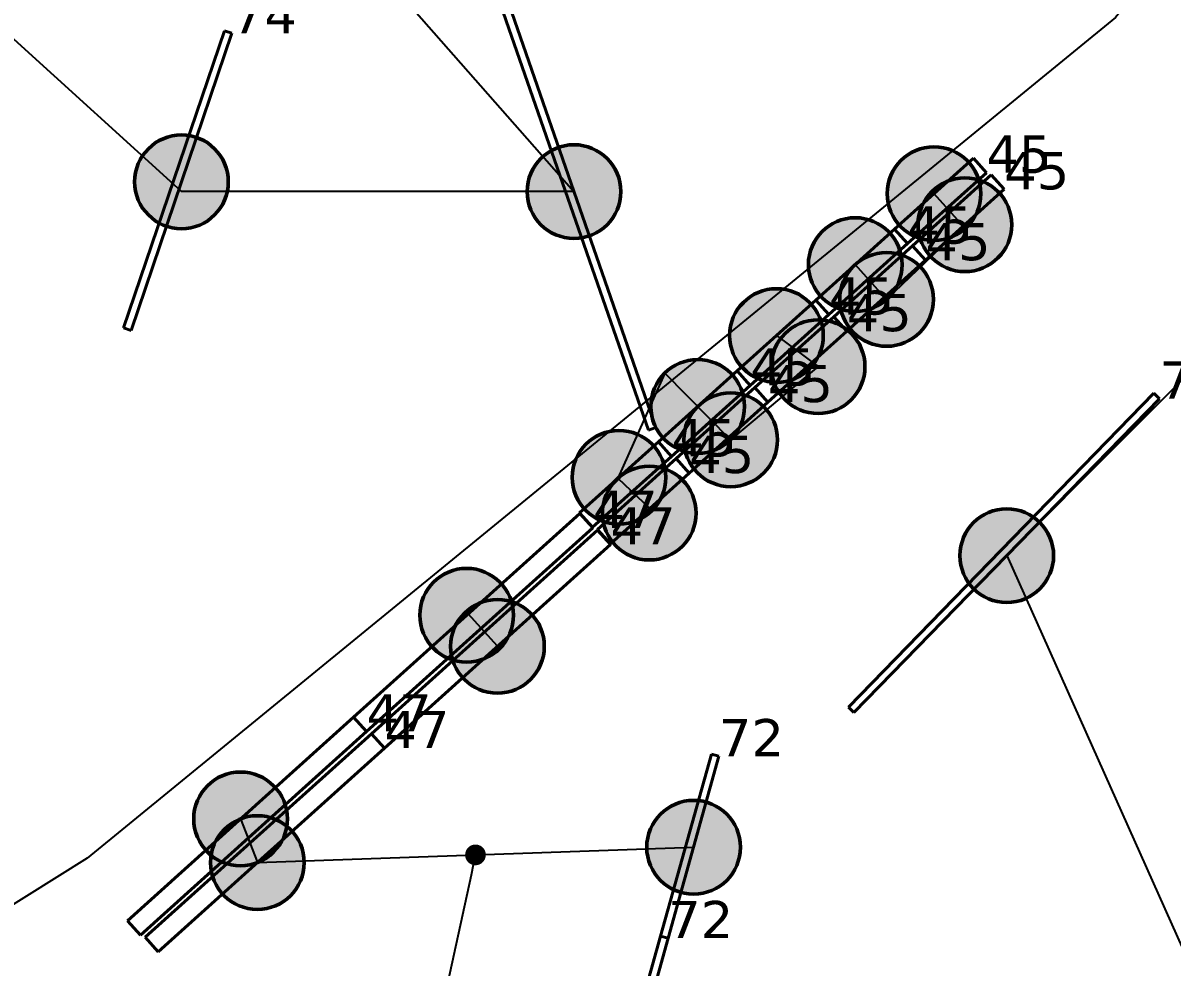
# Model space of a CAD drawing. Header units: millimetres. Extents: x -243740 to 150609, y -473655 to -165121.
# Drawn here: x 33900 to 39452, y -335415 to -330855 of the extents above; entities that cross this region are included whole.
import ezdxf
from ezdxf import colors
from ezdxf.entities.mleader import LeaderData, LeaderLine
from ezdxf.math import Vec2, Vec3

# ---------------------------------------------------------------- set-up
doc = ezdxf.new("R2010")
doc.units = ezdxf.units.MM
for name, color, linetype in [('_HMI', 6, 'Continuous'), ('_Гр.ЩД-1C.10.4.I8.7', 6, 'Continuous'), ('_Гр.ЩД-1C.10.4.I8.8', 6, 'Continuous'), ('_Гр.ЩД-1C.10.4.I9.1', 6, 'Continuous')]:
    doc.layers.add(name, color=color, linetype=linetype)
for name, color, linetype, lineweight in [('_освещение_dali', 3, 'Continuous', 50), ('DLX_LUM 12', 5, 'Continuous', 40), ('DLX_LUM 14', 5, 'Continuous', 40), ('DLX_LUM 17', 5, 'Continuous', 40), ('DLX_LUM 4', 5, 'Continuous', 40), ('DLX_LUM 5', 5, 'Continuous', 40), ('DLX_LUM 9', 5, 'Continuous', 40)]:
    doc.layers.add(name, color=color, linetype=linetype, lineweight=lineweight)
doc.styles.add('ISOCPEUR', font='isocpeur.ttf')
doc.styles.add('TableTextStyle', font='')
doc.styles.get('TableTextStyle').set_extended_font_data('VERDANA.TTF')
doc.linetypes.add('Truba', pattern='A,3e-05,[4,MSH_7,S=1,R=0,X=0,Y=0],-3.022072', length=3.022102)

# ---------------------------------------------------------------- blocks, each defined once
blk = doc.blocks.new('A$Caabd1818')
at = {"layer": 'DLX_LUM 12'}
for points in [[(30417.2, 65193.9, 0), (30904, 66629.6, 0)], [(30904, 66629.6, 0), (30417.2, 65193.9, 0)], [(30904, 66629.6, 0), (30417.2, 65193.9, 0)], [(30417.2, 65193.9, 0), (30904, 66629.6, 0)], [(30904, 66629.6, 0), (30904, 66629.6, 0)], [(30904, 66629.6, 0), (30940, 66617.4, 0)], [(30940, 66617.4, 0), (30904, 66629.6, 0)], [(30904, 66629.6, 0), (30904, 66629.6, 0)], [(30940, 66617.4, 0), (30904, 66629.6, 0)], [(30904, 66629.6, 0), (30940, 66617.4, 0)], [(30940, 66617.4, 0), (30453.1, 65181.7, 0)], [(30453.1, 65181.7, 0), (30940, 66617.4, 0)], [(30453.1, 65181.7, 0), (30940, 66617.4, 0)], [(30940, 66617.4, 0), (30453.1, 65181.7, 0)], [(30940, 66617.4, 0), (30940, 66617.4, 0)], [(30940, 66617.4, 0), (30940, 66617.4, 0)], [(30417.2, 65193.9, 0), (30417.2, 65193.9, 0)], [(30453.1, 65181.7, 0), (30417.2, 65193.9, 0)], [(30417.2, 65193.9, 0), (30417.2, 65193.9, 0)], [(30417.2, 65193.9, 0), (30453.1, 65181.7, 0)], [(30417.2, 65193.9, 0), (30453.1, 65181.7, 0)], [(30453.1, 65181.7, 0), (30417.2, 65193.9, 0)], [(30453.1, 65181.7, 0), (30453.1, 65181.7, 0)], [(30453.1, 65181.7, 0), (30453.1, 65181.7, 0)]]:
    blk.add_polyline3d(points, dxfattribs=at)
at = {"layer": 'DLX_LUM 14'}
for points in [[(32952.8, 64699.9, 0), (32161.1, 66980.4, 0)], [(32161.1, 66980.4, 0), (32952.8, 64699.9, 0)], [(32161.1, 66980.4, 0), (32952.8, 64699.9, 0)], [(32952.8, 64699.9, 0), (32161.1, 66980.4, 0)], [(32197, 66992.9, 0), (32988.6, 64712.4, 0)], [(32988.6, 64712.4, 0), (32197, 66992.9, 0)], [(32988.6, 64712.4, 0), (32197, 66992.9, 0)], [(32197, 66992.9, 0), (32988.6, 64712.4, 0)], [(32988.6, 64712.4, 0), (32952.8, 64699.9, 0)], [(32952.8, 64699.9, 0), (32988.6, 64712.4, 0)], [(32952.8, 64699.9, 0), (32988.6, 64712.4, 0)], [(32988.6, 64712.4, 0), (32952.8, 64699.9, 0)], [(32952.8, 64699.9, 0), (32952.8, 64699.9, 0)], [(32952.8, 64699.9, 0), (32952.8, 64699.9, 0)], [(32988.6, 64712.4, 0), (32988.6, 64712.4, 0)], [(32988.6, 64712.4, 0), (32988.6, 64712.4, 0)]]:
    blk.add_polyline3d(points, dxfattribs=at)
at = {"layer": 'DLX_LUM 17'}
for points in [[(33918.5, 63362.6, 0), (35394.8, 64878.5, 0)], [(35394.8, 64878.5, 0), (33918.5, 63362.6, 0)], [(35394.8, 64878.5, 0), (33918.5, 63362.6, 0)], [(33918.5, 63362.6, 0), (35394.8, 64878.5, 0)], [(35422, 64852, 0), (33945.7, 63336.1, 0)], [(33945.7, 63336.1, 0), (35422, 64852, 0)], [(33945.7, 63336.1, 0), (35422, 64852, 0)], [(35422, 64852, 0), (33945.7, 63336.1, 0)], [(35394.8, 64878.5, 0), (35394.8, 64878.5, 0)], [(35394.8, 64878.5, 0), (35422, 64852, 0)], [(35422, 64852, 0), (35394.8, 64878.5, 0)], [(35394.8, 64878.5, 0), (35394.8, 64878.5, 0)], [(35422, 64852, 0), (35394.8, 64878.5, 0)], [(35394.8, 64878.5, 0), (35422, 64852, 0)], [(35422, 64852, 0), (35422, 64852, 0)], [(35422, 64852, 0), (35422, 64852, 0)], [(33918.5, 63362.6, 0), (33918.5, 63362.6, 0)], [(33945.7, 63336.1, 0), (33918.5, 63362.6, 0)], [(33918.5, 63362.6, 0), (33918.5, 63362.6, 0)], [(33918.5, 63362.6, 0), (33945.7, 63336.1, 0)], [(33918.5, 63362.6, 0), (33945.7, 63336.1, 0)], [(33945.7, 63336.1, 0), (33918.5, 63362.6, 0)], [(33945.7, 63336.1, 0), (33945.7, 63336.1, 0)], [(33945.7, 63336.1, 0), (33945.7, 63336.1, 0)]]:
    blk.add_polyline3d(points, dxfattribs=at)
at = {"layer": 'DLX_LUM 4'}
for points in [[(31528, 63314.5, 0), (32620.4, 64298.2, 0)], [(32620.4, 64298.2, 0), (31528, 63314.5, 0)], [(32620.4, 64298.2, 0), (31528, 63314.5, 0)], [(31528, 63314.5, 0), (32620.4, 64298.2, 0)], [(32620.4, 64298.2, 0), (32620.4, 64298.2, 0)], [(32620.4, 64298.2, 0), (32683.3, 64228.3, 0)], [(32683.3, 64228.3, 0), (32620.4, 64298.2, 0)], [(32620.4, 64298.2, 0), (32620.4, 64298.2, 0)], [(32683.3, 64228.3, 0), (32620.4, 64298.2, 0)], [(32620.4, 64298.2, 0), (32683.3, 64228.3, 0)], [(32683.3, 64228.3, 0), (31590.9, 63244.7, 0)], [(31590.9, 63244.7, 0), (32683.3, 64228.3, 0)], [(31590.9, 63244.7, 0), (32683.3, 64228.3, 0)], [(32683.3, 64228.3, 0), (31590.9, 63244.7, 0)], [(31614.2, 63234.1, 0), (32706.6, 64217.7, 0)], [(32706.6, 64217.7, 0), (31614.2, 63234.1, 0)], [(32706.6, 64217.7, 0), (31614.2, 63234.1, 0)], [(31614.2, 63234.1, 0), (32706.6, 64217.7, 0)], [(32683.3, 64228.3, 0), (32683.3, 64228.3, 0)], [(32683.3, 64228.3, 0), (32683.3, 64228.3, 0)], [(32706.6, 64217.7, 0), (32706.6, 64217.7, 0)], [(32706.6, 64217.7, 0), (32769.5, 64147.9, 0)], [(32769.5, 64147.9, 0), (32706.6, 64217.7, 0)], [(32706.6, 64217.7, 0), (32706.6, 64217.7, 0)], [(32769.5, 64147.9, 0), (32706.6, 64217.7, 0)], [(32706.6, 64217.7, 0), (32769.5, 64147.9, 0)], [(32769.5, 64147.9, 0), (31677.1, 63164.3, 0)], [(31677.1, 63164.3, 0), (32769.5, 64147.9, 0)], [(31677.1, 63164.3, 0), (32769.5, 64147.9, 0)], [(32769.5, 64147.9, 0), (31677.1, 63164.3, 0)], [(32769.5, 64147.9, 0), (32769.5, 64147.9, 0)], [(32769.5, 64147.9, 0), (32769.5, 64147.9, 0)], [(30435.5, 62330.9, 0), (31527.9, 63314.5, 0)], [(31527.9, 63314.5, 0), (30435.5, 62330.9, 0)], [(31527.9, 63314.5, 0), (30435.5, 62330.9, 0)], [(30435.5, 62330.9, 0), (31527.9, 63314.5, 0)], [(31527.9, 63314.5, 0), (31527.9, 63314.5, 0)], [(31527.9, 63314.5, 0), (31590.8, 63244.7, 0)], [(31590.8, 63244.7, 0), (31527.9, 63314.5, 0)], [(31527.9, 63314.5, 0), (31527.9, 63314.5, 0)], [(31590.8, 63244.7, 0), (31527.9, 63314.5, 0)], [(31527.9, 63314.5, 0), (31590.8, 63244.7, 0)], [(31528, 63314.5, 0), (31528, 63314.5, 0)], [(31590.9, 63244.7, 0), (31528, 63314.5, 0)], [(31528, 63314.5, 0), (31528, 63314.5, 0)], [(31528, 63314.5, 0), (31590.9, 63244.7, 0)], [(31528, 63314.5, 0), (31590.9, 63244.7, 0)], [(31590.9, 63244.7, 0), (31528, 63314.5, 0)], [(31590.8, 63244.7, 0), (30498.4, 62261.1, 0)], [(30498.4, 62261.1, 0), (31590.8, 63244.7, 0)], [(30498.4, 62261.1, 0), (31590.8, 63244.7, 0)], [(31590.8, 63244.7, 0), (30498.4, 62261.1, 0)], [(30521.8, 62250.5, 0), (31614.2, 63234.1, 0)], [(31614.2, 63234.1, 0), (30521.8, 62250.5, 0)], [(31614.2, 63234.1, 0), (30521.8, 62250.5, 0)], [(30521.8, 62250.5, 0), (31614.2, 63234.1, 0)], [(31590.8, 63244.7, 0), (31590.8, 63244.7, 0)], [(31590.8, 63244.7, 0), (31590.8, 63244.7, 0)], [(31590.9, 63244.7, 0), (31590.9, 63244.7, 0)], [(31590.9, 63244.7, 0), (31590.9, 63244.7, 0)], [(31614.2, 63234.1, 0), (31614.2, 63234.1, 0)], [(31677.1, 63164.3, 0), (31614.2, 63234.1, 0)], [(31614.2, 63234.1, 0), (31614.2, 63234.1, 0)], [(31614.2, 63234.1, 0), (31677.1, 63164.3, 0)], [(31614.2, 63234.1, 0), (31677.1, 63164.3, 0)], [(31677.1, 63164.3, 0), (31614.2, 63234.1, 0)], [(31614.2, 63234.1, 0), (31614.2, 63234.1, 0)], [(31614.2, 63234.1, 0), (31677.1, 63164.3, 0)], [(31677.1, 63164.3, 0), (31614.2, 63234.1, 0)], [(31614.2, 63234.1, 0), (31614.2, 63234.1, 0)], [(31677.1, 63164.3, 0), (31614.2, 63234.1, 0)], [(31614.2, 63234.1, 0), (31677.1, 63164.3, 0)], [(31677.1, 63164.3, 0), (30584.7, 62180.6, 0)], [(30584.7, 62180.6, 0), (31677.1, 63164.3, 0)], [(30584.7, 62180.6, 0), (31677.1, 63164.3, 0)], [(31677.1, 63164.3, 0), (30584.7, 62180.6, 0)], [(31677.1, 63164.3, 0), (31677.1, 63164.3, 0)], [(31677.1, 63164.3, 0), (31677.1, 63164.3, 0)], [(31677.1, 63164.3, 0), (31677.1, 63164.3, 0)], [(31677.1, 63164.3, 0), (31677.1, 63164.3, 0)], [(30435.5, 62330.9, 0), (30435.5, 62330.9, 0)], [(30498.4, 62261.1, 0), (30435.5, 62330.9, 0)], [(30435.5, 62330.9, 0), (30435.5, 62330.9, 0)], [(30435.5, 62330.9, 0), (30498.4, 62261.1, 0)], [(30435.5, 62330.9, 0), (30498.4, 62261.1, 0)], [(30498.4, 62261.1, 0), (30435.5, 62330.9, 0)], [(30498.4, 62261.1, 0), (30498.4, 62261.1, 0)], [(30498.4, 62261.1, 0), (30498.4, 62261.1, 0)], [(30521.8, 62250.5, 0), (30521.8, 62250.5, 0)], [(30584.7, 62180.6, 0), (30521.8, 62250.5, 0)], [(30521.8, 62250.5, 0), (30521.8, 62250.5, 0)], [(30521.8, 62250.5, 0), (30584.7, 62180.6, 0)], [(30521.8, 62250.5, 0), (30584.7, 62180.6, 0)], [(30584.7, 62180.6, 0), (30521.8, 62250.5, 0)], [(30584.7, 62180.6, 0), (30584.7, 62180.6, 0)], [(30584.7, 62180.6, 0), (30584.7, 62180.6, 0)]]:
    blk.add_polyline3d(points, dxfattribs=at)
at = {"layer": 'DLX_LUM 5'}
for points in [[(34142, 65671.2, 0), (34522.4, 66013.8, 0)], [(34522.4, 66013.8, 0), (34142, 65671.2, 0)], [(34522.4, 66013.8, 0), (34142, 65671.2, 0)], [(34142, 65671.2, 0), (34522.4, 66013.8, 0)], [(34522.4, 66013.8, 0), (34522.4, 66013.8, 0)], [(34522.4, 66013.8, 0), (34585.3, 65943.9, 0)], [(34585.3, 65943.9, 0), (34522.4, 66013.8, 0)], [(34522.4, 66013.8, 0), (34522.4, 66013.8, 0)], [(34585.3, 65943.9, 0), (34522.4, 66013.8, 0)], [(34522.4, 66013.8, 0), (34585.3, 65943.9, 0)], [(34585.3, 65943.9, 0), (34204.9, 65601.3, 0)], [(34204.9, 65601.3, 0), (34585.3, 65943.9, 0)], [(34204.9, 65601.3, 0), (34585.3, 65943.9, 0)], [(34585.3, 65943.9, 0), (34204.9, 65601.3, 0)], [(34228.2, 65590.7, 0), (34608.7, 65933.3, 0)], [(34608.7, 65933.3, 0), (34228.2, 65590.7, 0)], [(34608.7, 65933.3, 0), (34228.2, 65590.7, 0)], [(34228.2, 65590.7, 0), (34608.7, 65933.3, 0)], [(34585.3, 65943.9, 0), (34585.3, 65943.9, 0)], [(34585.3, 65943.9, 0), (34585.3, 65943.9, 0)], [(34608.7, 65933.3, 0), (34608.7, 65933.3, 0)], [(34608.7, 65933.3, 0), (34671.6, 65863.5, 0)], [(34671.6, 65863.5, 0), (34608.7, 65933.3, 0)], [(34608.7, 65933.3, 0), (34608.7, 65933.3, 0)], [(34671.6, 65863.5, 0), (34608.7, 65933.3, 0)], [(34608.7, 65933.3, 0), (34671.6, 65863.5, 0)], [(34671.6, 65863.5, 0), (34291.1, 65520.9, 0)], [(34291.1, 65520.9, 0), (34671.6, 65863.5, 0)], [(34291.1, 65520.9, 0), (34671.6, 65863.5, 0)], [(34671.6, 65863.5, 0), (34291.1, 65520.9, 0)], [(34671.6, 65863.5, 0), (34671.6, 65863.5, 0)], [(34671.6, 65863.5, 0), (34671.6, 65863.5, 0)], [(33761.5, 65328.6, 0), (34141.9, 65671.2, 0)], [(34141.9, 65671.2, 0), (33761.5, 65328.6, 0)], [(34141.9, 65671.2, 0), (33761.5, 65328.6, 0)], [(33761.5, 65328.6, 0), (34141.9, 65671.2, 0)], [(34141.9, 65671.2, 0), (34141.9, 65671.2, 0)], [(34141.9, 65671.2, 0), (34204.8, 65601.3, 0)], [(34204.8, 65601.3, 0), (34141.9, 65671.2, 0)], [(34141.9, 65671.2, 0), (34141.9, 65671.2, 0)], [(34204.8, 65601.3, 0), (34141.9, 65671.2, 0)], [(34141.9, 65671.2, 0), (34204.8, 65601.3, 0)], [(34204.9, 65601.3, 0), (34142, 65671.2, 0)], [(34142, 65671.2, 0), (34142, 65671.2, 0)], [(34142, 65671.2, 0), (34204.9, 65601.3, 0)], [(34142, 65671.2, 0), (34142, 65671.2, 0)], [(34142, 65671.2, 0), (34204.9, 65601.3, 0)], [(34204.9, 65601.3, 0), (34142, 65671.2, 0)], [(34204.8, 65601.3, 0), (33824.4, 65258.7, 0)], [(33824.4, 65258.7, 0), (34204.8, 65601.3, 0)], [(33824.4, 65258.7, 0), (34204.8, 65601.3, 0)], [(34204.8, 65601.3, 0), (33824.4, 65258.7, 0)], [(33847.7, 65248.1, 0), (34228.2, 65590.7, 0)], [(34228.2, 65590.7, 0), (33847.7, 65248.1, 0)], [(34228.2, 65590.7, 0), (33847.7, 65248.1, 0)], [(33847.7, 65248.1, 0), (34228.2, 65590.7, 0)], [(34204.8, 65601.3, 0), (34204.8, 65601.3, 0)], [(34204.8, 65601.3, 0), (34204.8, 65601.3, 0)], [(34204.9, 65601.3, 0), (34204.9, 65601.3, 0)], [(34204.9, 65601.3, 0), (34204.9, 65601.3, 0)], [(34228.2, 65590.7, 0), (34228.2, 65590.7, 0)], [(34228.2, 65590.7, 0), (34291.1, 65520.9, 0)], [(34291.1, 65520.9, 0), (34228.2, 65590.7, 0)], [(34228.2, 65590.7, 0), (34228.2, 65590.7, 0)], [(34291.1, 65520.9, 0), (34228.2, 65590.7, 0)], [(34228.2, 65590.7, 0), (34291.1, 65520.9, 0)], [(34291.1, 65520.9, 0), (34228.2, 65590.7, 0)], [(34228.2, 65590.7, 0), (34228.2, 65590.7, 0)], [(34228.2, 65590.7, 0), (34291.1, 65520.9, 0)], [(34228.2, 65590.7, 0), (34228.2, 65590.7, 0)], [(34228.2, 65590.7, 0), (34291.1, 65520.9, 0)], [(34291.1, 65520.9, 0), (34228.2, 65590.7, 0)], [(34291.1, 65520.9, 0), (33910.6, 65178.3, 0)], [(33910.6, 65178.3, 0), (34291.1, 65520.9, 0)], [(33910.6, 65178.3, 0), (34291.1, 65520.9, 0)], [(34291.1, 65520.9, 0), (33910.6, 65178.3, 0)], [(34291.1, 65520.9, 0), (34291.1, 65520.9, 0)], [(34291.1, 65520.9, 0), (34291.1, 65520.9, 0)], [(34291.1, 65520.9, 0), (34291.1, 65520.9, 0)], [(34291.1, 65520.9, 0), (34291.1, 65520.9, 0)], [(33381, 64986, 0), (33761.5, 65328.6, 0)], [(33761.5, 65328.6, 0), (33381, 64986, 0)], [(33761.5, 65328.6, 0), (33381, 64986, 0)], [(33381, 64986, 0), (33761.5, 65328.6, 0)], [(33761.5, 65328.6, 0), (33761.5, 65328.6, 0)], [(33761.5, 65328.6, 0), (33824.4, 65258.7, 0)], [(33824.4, 65258.7, 0), (33761.5, 65328.6, 0)], [(33761.5, 65328.6, 0), (33761.5, 65328.6, 0)], [(33824.4, 65258.7, 0), (33761.5, 65328.6, 0)], [(33761.5, 65328.6, 0), (33824.4, 65258.7, 0)], [(33824.4, 65258.7, 0), (33761.5, 65328.6, 0)], [(33761.5, 65328.6, 0), (33761.5, 65328.6, 0)], [(33761.5, 65328.6, 0), (33824.4, 65258.7, 0)], [(33761.5, 65328.6, 0), (33761.5, 65328.6, 0)], [(33761.5, 65328.6, 0), (33824.4, 65258.7, 0)], [(33824.4, 65258.7, 0), (33761.5, 65328.6, 0)], [(33824.4, 65258.7, 0), (33443.9, 64916.1, 0)], [(33443.9, 64916.1, 0), (33824.4, 65258.7, 0)], [(33443.9, 64916.1, 0), (33824.4, 65258.7, 0)], [(33824.4, 65258.7, 0), (33443.9, 64916.1, 0)], [(33467.2, 64905.5, 0), (33847.7, 65248.1, 0)], [(33847.7, 65248.1, 0), (33467.2, 64905.5, 0)], [(33847.7, 65248.1, 0), (33467.2, 64905.5, 0)], [(33467.2, 64905.5, 0), (33847.7, 65248.1, 0)], [(33824.4, 65258.7, 0), (33824.4, 65258.7, 0)], [(33824.4, 65258.7, 0), (33824.4, 65258.7, 0)], [(33824.4, 65258.7, 0), (33824.4, 65258.7, 0)], [(33824.4, 65258.7, 0), (33824.4, 65258.7, 0)], [(33847.7, 65248.1, 0), (33847.7, 65248.1, 0)], [(33847.7, 65248.1, 0), (33910.6, 65178.3, 0)], [(33910.6, 65178.3, 0), (33847.7, 65248.1, 0)], [(33847.7, 65248.1, 0), (33847.7, 65248.1, 0)], [(33910.6, 65178.3, 0), (33847.7, 65248.1, 0)], [(33847.7, 65248.1, 0), (33910.6, 65178.3, 0)], [(33910.6, 65178.3, 0), (33847.7, 65248.1, 0)], [(33847.7, 65248.1, 0), (33847.7, 65248.1, 0)], [(33847.7, 65248.1, 0), (33910.6, 65178.3, 0)], [(33847.7, 65248.1, 0), (33847.7, 65248.1, 0)], [(33847.7, 65248.1, 0), (33910.6, 65178.3, 0)], [(33910.6, 65178.3, 0), (33847.7, 65248.1, 0)], [(33910.6, 65178.3, 0), (33530.1, 64835.7, 0)], [(33530.1, 64835.7, 0), (33910.6, 65178.3, 0)], [(33530.1, 64835.7, 0), (33910.6, 65178.3, 0)], [(33910.6, 65178.3, 0), (33530.1, 64835.7, 0)], [(33910.6, 65178.3, 0), (33910.6, 65178.3, 0)], [(33910.6, 65178.3, 0), (33910.6, 65178.3, 0)], [(33910.6, 65178.3, 0), (33910.6, 65178.3, 0)], [(33910.6, 65178.3, 0), (33910.6, 65178.3, 0)], [(33000.5, 64643.4, 0), (33381, 64986, 0)], [(33381, 64986, 0), (33000.5, 64643.4, 0)], [(33381, 64986, 0), (33000.5, 64643.4, 0)], [(33000.5, 64643.4, 0), (33381, 64986, 0)], [(33381, 64986, 0), (33381, 64986, 0)], [(33381, 64986, 0), (33443.9, 64916.1, 0)], [(33443.9, 64916.1, 0), (33381, 64986, 0)], [(33381, 64986, 0), (33381, 64986, 0)], [(33443.9, 64916.1, 0), (33381, 64986, 0)], [(33381, 64986, 0), (33443.9, 64916.1, 0)], [(33443.9, 64916.1, 0), (33381, 64986, 0)], [(33381, 64986, 0), (33381, 64986, 0)], [(33381, 64986, 0), (33443.9, 64916.1, 0)], [(33381, 64986, 0), (33381, 64986, 0)], [(33381, 64986, 0), (33443.9, 64916.1, 0)], [(33443.9, 64916.1, 0), (33381, 64986, 0)], [(33443.9, 64916.1, 0), (33063.4, 64573.5, 0)], [(33063.4, 64573.5, 0), (33443.9, 64916.1, 0)], [(33063.4, 64573.5, 0), (33443.9, 64916.1, 0)], [(33443.9, 64916.1, 0), (33063.4, 64573.5, 0)], [(33086.7, 64563, 0), (33467.2, 64905.5, 0)], [(33467.2, 64905.5, 0), (33086.7, 64563, 0)], [(33467.2, 64905.5, 0), (33086.7, 64563, 0)], [(33086.7, 64563, 0), (33467.2, 64905.5, 0)], [(33443.9, 64916.1, 0), (33443.9, 64916.1, 0)], [(33443.9, 64916.1, 0), (33443.9, 64916.1, 0)], [(33443.9, 64916.1, 0), (33443.9, 64916.1, 0)], [(33443.9, 64916.1, 0), (33443.9, 64916.1, 0)], [(33467.2, 64905.5, 0), (33467.2, 64905.5, 0)], [(33467.2, 64905.5, 0), (33530.1, 64835.7, 0)], [(33530.1, 64835.7, 0), (33467.2, 64905.5, 0)], [(33467.2, 64905.5, 0), (33467.2, 64905.5, 0)], [(33530.1, 64835.7, 0), (33467.2, 64905.5, 0)], [(33467.2, 64905.5, 0), (33530.1, 64835.7, 0)], [(33530.1, 64835.7, 0), (33467.2, 64905.5, 0)], [(33467.2, 64905.5, 0), (33467.2, 64905.5, 0)], [(33467.2, 64905.5, 0), (33530.1, 64835.7, 0)], [(33467.2, 64905.5, 0), (33467.2, 64905.5, 0)], [(33467.2, 64905.5, 0), (33530.1, 64835.7, 0)], [(33530.1, 64835.7, 0), (33467.2, 64905.5, 0)], [(33530.1, 64835.7, 0), (33149.6, 64493.1, 0)], [(33149.6, 64493.1, 0), (33530.1, 64835.7, 0)], [(33149.6, 64493.1, 0), (33530.1, 64835.7, 0)], [(33530.1, 64835.7, 0), (33149.6, 64493.1, 0)], [(33530.1, 64835.7, 0), (33530.1, 64835.7, 0)], [(33530.1, 64835.7, 0), (33530.1, 64835.7, 0)], [(33530.1, 64835.7, 0), (33530.1, 64835.7, 0)], [(33530.1, 64835.7, 0), (33530.1, 64835.7, 0)], [(32620, 64300.8, 0), (33000.5, 64643.4, 0)], [(33000.5, 64643.4, 0), (32620, 64300.8, 0)], [(33000.5, 64643.4, 0), (32620, 64300.8, 0)], [(32620, 64300.8, 0), (33000.5, 64643.4, 0)], [(33000.5, 64643.4, 0), (33000.5, 64643.4, 0)], [(33000.5, 64643.4, 0), (33063.4, 64573.5, 0)], [(33063.4, 64573.5, 0), (33000.5, 64643.4, 0)], [(33000.5, 64643.4, 0), (33000.5, 64643.4, 0)], [(33063.4, 64573.5, 0), (33000.5, 64643.4, 0)], [(33000.5, 64643.4, 0), (33063.4, 64573.5, 0)], [(33063.4, 64573.5, 0), (33000.5, 64643.4, 0)], [(33000.5, 64643.4, 0), (33000.5, 64643.4, 0)], [(33000.5, 64643.4, 0), (33063.4, 64573.5, 0)], [(33000.5, 64643.4, 0), (33000.5, 64643.4, 0)], [(33000.5, 64643.4, 0), (33063.4, 64573.5, 0)], [(33063.4, 64573.5, 0), (33000.5, 64643.4, 0)], [(33063.4, 64573.5, 0), (32682.9, 64230.9, 0)], [(32682.9, 64230.9, 0), (33063.4, 64573.5, 0)], [(32682.9, 64230.9, 0), (33063.4, 64573.5, 0)], [(33063.4, 64573.5, 0), (32682.9, 64230.9, 0)], [(33063.4, 64573.5, 0), (33063.4, 64573.5, 0)], [(33063.4, 64573.5, 0), (33063.4, 64573.5, 0)], [(33063.4, 64573.5, 0), (33063.4, 64573.5, 0)], [(33063.4, 64573.5, 0), (33063.4, 64573.5, 0)], [(32706.2, 64220.4, 0), (33086.7, 64563, 0)], [(33086.7, 64563, 0), (32706.2, 64220.4, 0)], [(33086.7, 64563, 0), (32706.2, 64220.4, 0)], [(32706.2, 64220.4, 0), (33086.7, 64563, 0)], [(33086.7, 64563, 0), (33086.7, 64563, 0)], [(33086.7, 64563, 0), (33149.6, 64493.1, 0)], [(33149.6, 64493.1, 0), (33086.7, 64563, 0)], [(33086.7, 64563, 0), (33086.7, 64563, 0)], [(33149.6, 64493.1, 0), (33086.7, 64563, 0)], [(33086.7, 64563, 0), (33149.6, 64493.1, 0)], [(33149.6, 64493.1, 0), (33086.7, 64563, 0)], [(33086.7, 64563, 0), (33086.7, 64563, 0)], [(33086.7, 64563, 0), (33149.6, 64493.1, 0)], [(33086.7, 64563, 0), (33086.7, 64563, 0)], [(33086.7, 64563, 0), (33149.6, 64493.1, 0)], [(33149.6, 64493.1, 0), (33086.7, 64563, 0)], [(33149.6, 64493.1, 0), (32769.1, 64150.5, 0)], [(32769.1, 64150.5, 0), (33149.6, 64493.1, 0)], [(32769.1, 64150.5, 0), (33149.6, 64493.1, 0)], [(33149.6, 64493.1, 0), (32769.1, 64150.5, 0)], [(33149.6, 64493.1, 0), (33149.6, 64493.1, 0)], [(33149.6, 64493.1, 0), (33149.6, 64493.1, 0)], [(33149.6, 64493.1, 0), (33149.6, 64493.1, 0)], [(33149.6, 64493.1, 0), (33149.6, 64493.1, 0)], [(32682.9, 64230.9, 0), (32620, 64300.8, 0)], [(32620, 64300.8, 0), (32620, 64300.8, 0)], [(32620, 64300.8, 0), (32682.9, 64230.9, 0)], [(32620, 64300.8, 0), (32620, 64300.8, 0)], [(32620, 64300.8, 0), (32682.9, 64230.9, 0)], [(32682.9, 64230.9, 0), (32620, 64300.8, 0)], [(32682.9, 64230.9, 0), (32682.9, 64230.9, 0)], [(32682.9, 64230.9, 0), (32682.9, 64230.9, 0)], [(32769.1, 64150.5, 0), (32706.2, 64220.4, 0)], [(32706.2, 64220.4, 0), (32706.2, 64220.4, 0)], [(32706.2, 64220.4, 0), (32769.1, 64150.5, 0)], [(32706.2, 64220.4, 0), (32706.2, 64220.4, 0)], [(32706.2, 64220.4, 0), (32769.1, 64150.5, 0)], [(32769.1, 64150.5, 0), (32706.2, 64220.4, 0)], [(32769.1, 64150.5, 0), (32769.1, 64150.5, 0)], [(32769.1, 64150.5, 0), (32769.1, 64150.5, 0)]]:
    blk.add_polyline3d(points, dxfattribs=at)
at = {"layer": 'DLX_LUM 9'}
for points in [[(33011.6, 62256.6, 0), (33256.7, 63135.1, 0)], [(33256.7, 63135.1, 0), (33011.6, 62256.6, 0)], [(33256.7, 63135.1, 0), (33011.6, 62256.6, 0)], [(33011.6, 62256.6, 0), (33256.7, 63135.1, 0)], [(33293.3, 63124.9, 0), (33048.2, 62246.4, 0)], [(33048.2, 62246.4, 0), (33293.3, 63124.9, 0)], [(33048.2, 62246.4, 0), (33293.3, 63124.9, 0)], [(33293.3, 63124.9, 0), (33048.2, 62246.4, 0)], [(33256.7, 63135.1, 0), (33256.7, 63135.1, 0)], [(33256.7, 63135.1, 0), (33293.3, 63124.9, 0)], [(33293.3, 63124.9, 0), (33256.7, 63135.1, 0)], [(33256.7, 63135.1, 0), (33256.7, 63135.1, 0)], [(33293.3, 63124.9, 0), (33256.7, 63135.1, 0)], [(33256.7, 63135.1, 0), (33293.3, 63124.9, 0)], [(33293.3, 63124.9, 0), (33293.3, 63124.9, 0)], [(33293.3, 63124.9, 0), (33293.3, 63124.9, 0)], [(32766.6, 61378.2, 0), (33011.6, 62256.7, 0)], [(33011.6, 62256.7, 0), (32766.6, 61378.2, 0)], [(33011.6, 62256.7, 0), (32766.6, 61378.2, 0)], [(32766.6, 61378.2, 0), (33011.6, 62256.7, 0)], [(33048.2, 62246.4, 0), (32803.2, 61368, 0)], [(32803.2, 61368, 0), (33048.2, 62246.4, 0)], [(32803.2, 61368, 0), (33048.2, 62246.4, 0)], [(33048.2, 62246.4, 0), (32803.2, 61368, 0)], [(33011.6, 62256.7, 0), (33011.6, 62256.7, 0)], [(33011.6, 62256.7, 0), (33048.2, 62246.4, 0)], [(33048.2, 62246.4, 0), (33011.6, 62256.7, 0)], [(33011.6, 62256.7, 0), (33011.6, 62256.7, 0)], [(33048.2, 62246.4, 0), (33011.6, 62256.7, 0)], [(33011.6, 62256.7, 0), (33048.2, 62246.4, 0)], [(33011.6, 62256.6, 0), (33011.6, 62256.6, 0)], [(33048.2, 62246.4, 0), (33011.6, 62256.6, 0)], [(33011.6, 62256.6, 0), (33011.6, 62256.6, 0)], [(33011.6, 62256.6, 0), (33048.2, 62246.4, 0)], [(33011.6, 62256.6, 0), (33048.2, 62246.4, 0)], [(33048.2, 62246.4, 0), (33011.6, 62256.6, 0)], [(33048.2, 62246.4, 0), (33048.2, 62246.4, 0)], [(33048.2, 62246.4, 0), (33048.2, 62246.4, 0)], [(33048.2, 62246.4, 0), (33048.2, 62246.4, 0)], [(33048.2, 62246.4, 0), (33048.2, 62246.4, 0)]]:
    blk.add_polyline3d(points, dxfattribs=at)
blk = doc.blocks.new('A$Cab2378fa')
at = {"lineweight": 25, "true_color": 0xfff5f5}
h = blk.add_hatch(color=7, dxfattribs=at)
h.dxf.hatch_style = 1
h.paths.add_polyline_path([(0, 0), (-141.6, -170.3, 0.174923), (3, -222.4, 0.197808), (162.3, -156.8)])
h.paths.add_polyline_path([(-163.2, 157.6), (0, 0), (147.8, 177.8, 0.175398), (3, 230.2, 0.209014)])
at = {"lineweight": 25}
h = blk.add_hatch(color=0, dxfattribs=at)
h.paths.add_polyline_path([(162.3, -156.8, 0.442338), (147.8, 177.8), (0, 0)])
h.paths.add_polyline_path([(-141.6, -170.3), (0, 0), (-163.2, 157.6, 0.430096)])
blk.add_circle((3, 3.9), 226.3)
blk = doc.blocks.new('_Dot')
at = {"color": 0, "linetype": 'ByBlock', "lineweight": -2}
blk.add_line((-0.5, 0), (-1, 0), dxfattribs=at)
at = {"color": 0, "linetype": 'ByBlock', "const_width": 0.5}
blk.add_lwpolyline([(-0.25, 0, 1), (0.25, 0, 1)], format="xyb", close=True, dxfattribs=at)

msp = doc.modelspace()

# ---------------------------------------------------------------- linework, layer by layer
at = {"layer": '_HMI', "ltscale": 100}
msp.add_lwpolyline([(41390.1, -328035.2), (39179.5, -330829.2), (34211.1, -334889.4), (26028, -339993.3), (22739.5, -340867.2), (34532.2, -385192.1), (27880.3, -386959.5), (28508, -389445.1), (28773.4, -389445.1)], dxfattribs=at)
at = {"layer": '_Гр.ЩД-1C.10.4.I8.7', "ltscale": 100}
msp.add_lwpolyline([(40339, -331738.2), (38653.5, -333427.7), (39710.9, -335788.2), (23783.4, -344795.8)], dxfattribs=at)
at = {"layer": '_Гр.ЩД-1C.10.4.I8.8', "ltscale": 100}
msp.add_lwpolyline([(38301.9, -331679.3), (38443.4, -331836.5), (38072.8, -332190.1), (37921.4, -332021.9), (37540.9, -332364.5), (37742.3, -332514.8), (37319.3, -332868.3), (37001.5, -332546), (36774.7, -333054.2), (36929.1, -333200), (36193, -333865.7), (36051.5, -333708.6), (34951.4, -334699.1), (35033, -334910.2), (37140.4, -334836.1), (36895.4, -335714.6)], dxfattribs=at)
at = {"layer": '_Гр.ЩД-1C.10.4.I9.1', "ltscale": 100}
msp.add_lwpolyline([(33296.4, -327961.4), (36562.5, -331669.1), (34666.2, -331669.1), (32185.9, -329415.7)], dxfattribs=at)

# ---------------------------------------------------------------- block references
at = {"layer": '_освещение_dali', "color": 5, "ltscale": 100}
for p in [(34663.3, -331626.1), (36559.5, -331673.1), (38298.9, -331683.2), (38448.1, -331833.5), (37918.4, -332025.8), (38069.9, -332194), (37537.9, -332368.4), (37739.3, -332518.7), (37157.4, -332711), (37316.4, -332872.2), (36776.9, -333053.6), (36923.2, -333226.3), (38650.6, -333431.6), (36040.9, -333719.3), (36190, -333869.6), (34948.5, -334703), (37137.5, -334840), (35030, -334914.1)]:
    msp.add_blockref('A$Cab2378fa', p, dxfattribs=at)
at = {"layer": 'Defpoints', "linetype": 'Truba', "ltscale": 100}
msp.add_blockref('A$Caabd1818', (3969.7, -397521.8), dxfattribs=at)

# ---------------------------------------------------------------- texts
at = {"layer": '_освещение_dali', "color": 11, "true_color": 0xff8b52, "style": 'TableTextStyle'}
msp.add_text('74', height=180, dxfattribs=at).set_placement((34909.6, -330904.4))
at = {"layer": '_освещение_dali', "color": 11, "true_color": 0xff865d, "style": 'TableTextStyle'}
for s, p in [('45', (38555, -331577.9)), ('45', (38641.3, -331658.3)), ('45', (38174.5, -331920.5)), ('45', (38260.8, -332000.9)), ('45', (37794, -332263.1)), ('45', (37880.3, -332343.5)), ('45', (37413.5, -332605.7)), ('45', (37499.8, -332686.1)), ('45', (37033.1, -332948.3)), ('45', (37119.3, -333028.7)), ('47', (36652.9, -333293.5)), ('47', (36739.2, -333373.9)), ('47', (35560.5, -334277.1)), ('47', (35646.8, -334357.5)), ('72', (37262.9, -334396.9)), ('72', (37017.9, -335275.3))]:
    msp.add_text(s, height=180, dxfattribs=at).set_placement(p)
at = {"layer": '_освещение_dali', "color": 11, "true_color": 0xff7860, "style": 'TableTextStyle'}
msp.add_text('75', height=180, dxfattribs=at).set_placement((39391.7, -332669.8))

# ---------------------------------------------------------------- leaders
at = {"layer": '_Гр.ЩД-1C.10.4.I8.8', "ltscale": 100}
ml = msp.add_multileader_mtext('Standard', dxfattribs=at)
ml.set_content('Гр.ЩД-1C.10.4.I8.8', color=256, style='ISOCPEUR')
ml.set_leader_properties()
ml.set_arrow_properties(name='DOT')
ml.build(insert=Vec2(0, 0))
ml.multileader.update_dxf_attribs({"has_dogleg": 0, "text_left_attachment_type": 6, "text_right_attachment_type": 6, "arrow_head_size": 100})
ctx = ml.context
ctx.base_point, ctx.char_height, ctx.arrow_head_size, ctx.landing_gap_size, ctx.plane_origin = Vec3(32873.7, -335959.5), 250, 100, 200, Vec3(117467, -208188.9)
ctx.left_attachment, ctx.right_attachment = 6, 6
notes = []
notes.append((ctx, [(1, (1, 1, 0), (35856.7, -335959.5), (-1, 0), 8, [(1, [(36086.7, -334873.1)], 0, [])])]))
ctx.mtext.insert, ctx.mtext.width, ctx.mtext.flow_direction = Vec3(33073.7, -335634.5), 2425, 5
for ctx, leaders in notes:
    for number, flags, end, landing, length, lines in leaders:
        leader = LeaderData()
        leader.index, (leader.has_last_leader_line, leader.has_dogleg_vector, leader.attachment_direction) = number, flags
        leader.last_leader_point, leader.dogleg_vector, leader.dogleg_length = Vec3(end), Vec3(landing), length
        for number, points, colour, breaks in lines:
            line = LeaderLine()
            line.index, line.vertices, line.color, line.breaks = number, Vec3.list(points), colors.encode_raw_color(colour), breaks
            leader.lines.append(line)
        ctx.leaders.append(leader)

doc.saveas('drawing.dxf')
